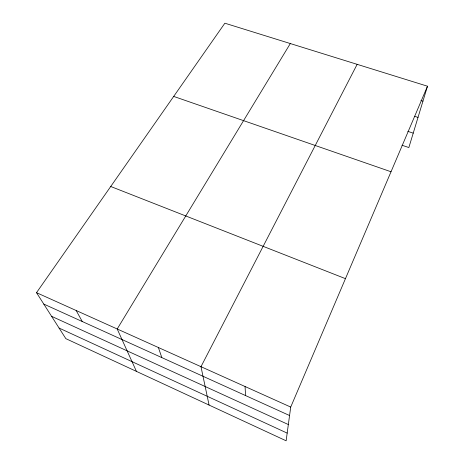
<?xml version="1.0" encoding="UTF-8"?>
<svg xmlns="http://www.w3.org/2000/svg" width="464" height="464" viewBox="0 0 464 464"><rect width="100%" height="100%" fill="white"/><g stroke="black" fill="none" stroke-linecap="round" stroke-linejoin="round"><path stroke-width="0.7" d="M427.489 86.211L290.719 407.067L286.131 440.8L65.836 338.645L36.511 292.674L224.866 23.2L427.489 86.211L408.854 147.54L402.004 145.244M357.152 64.334L200.982 366.688L209.078 405.066M290.319 43.552L117.206 328.988L136.439 371.386M420.912 100.502L422.953 101.146M414.596 116.284L418.018 117.392M407.815 131.353L413.233 133.139M173.687 96.419L391.024 171.761M110.728 186.493L345.454 278.655M36.511 292.674L290.719 407.067M43.784 304.077L289.571 415.524M51.603 316.326L288.341 424.543M59.079 328.048L287.175 433.109M76.177 310.526L82.256 321.523M158.386 347.519L161.837 357.611M245.067 386.524L245.56 395.572"/></g></svg>
